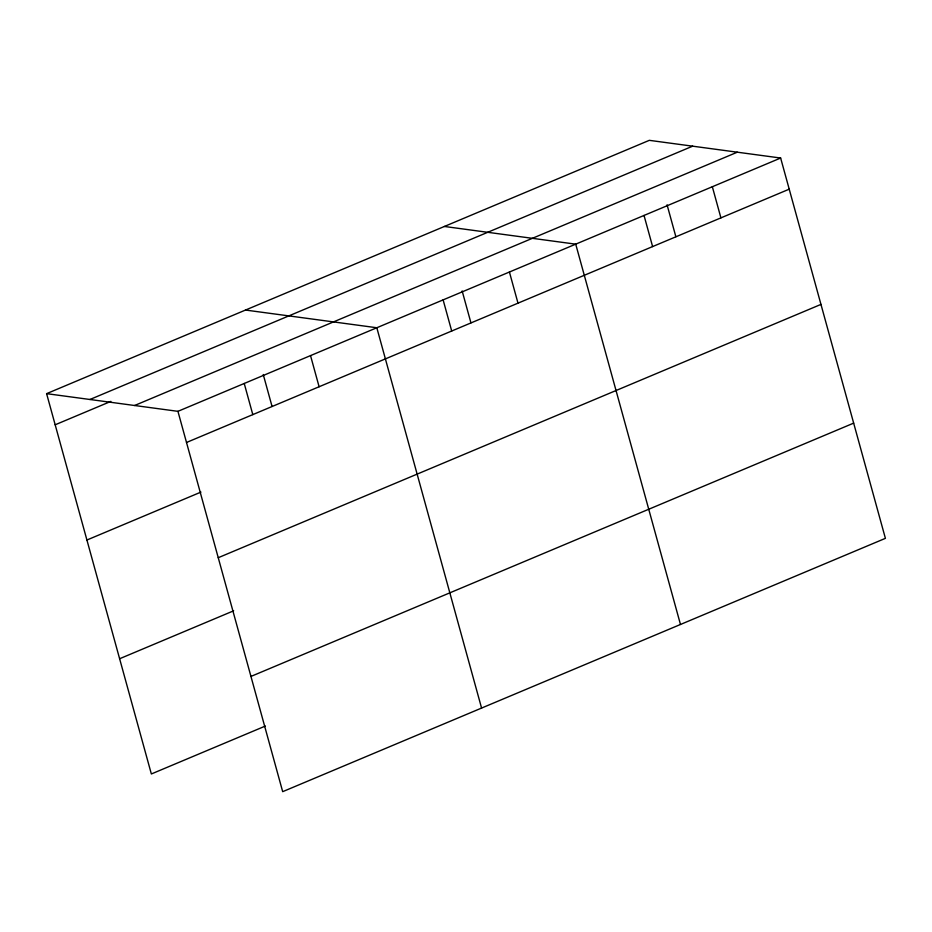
<?xml version="1.0" encoding="UTF-8"?>
<svg xmlns="http://www.w3.org/2000/svg" width="932" height="932" viewBox="0 0 932 932"><rect width="100%" height="100%" fill="white"/><g stroke="black" fill="none" stroke-linecap="round" stroke-linejoin="round"><path stroke-width="1.4" d="M46.6 393.654L649.313 140.336L780.643 158.032L885.4 538.346L282.687 791.664L177.93 411.338L46.6 393.654L151.357 773.968L265.387 726.04M89.938 399.49L692.651 146.173M55.174 424.794L110.873 401.389M134.592 405.502L737.305 152.196M177.93 411.338L780.643 158.032M186.505 442.479L789.218 189.173M86.921 540.024L200.951 492.096M218.251 557.709L820.964 304.403M119.622 658.738L233.652 610.809M250.941 676.434L853.665 423.128M444.389 226.464L575.72 244.161L680.477 624.475M245.5 310.053L376.819 327.749L481.576 708.064M712.339 186.738L720.914 217.878M667.067 204.807L675.863 236.728M644.024 215.443L652.61 246.596M509.42 272.016L517.994 303.168M462.144 290.924L470.94 322.856M443.119 299.883L451.705 331.023M310.531 355.616L319.105 386.757M263.255 374.524L272.051 406.445M244.231 383.471L252.805 414.623"/></g></svg>
